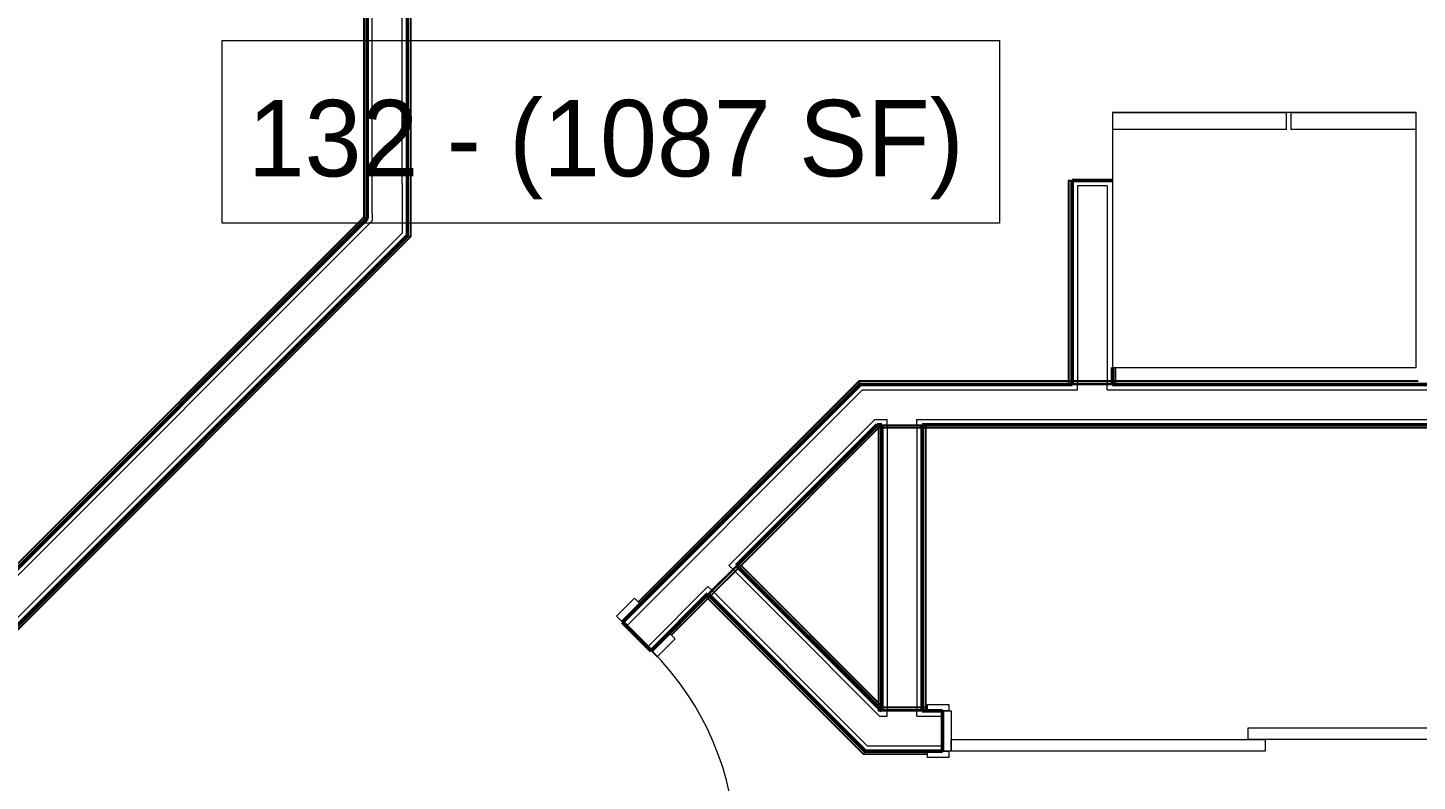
# Model space of a CAD drawing. Header units: inches. Extents: x -4235 to -464, y 9706 to 12425.
# Drawn here: x -2404.2 to -2240.6, y 10531.1 to 10619.8 of the extents above; entities that cross this region are included whole.
import ezdxf

# ---------------------------------------------------------------- set-up
doc = ezdxf.new("R2010")
doc.units = ezdxf.units.IN
doc.header["$MEASUREMENT"] = 0
for name, color, linetype, lineweight in [('0-1', 7, 'Continuous', 5), ('0-2', 10, 'Continuous', 9), ('A-AREA-IDEN', 2, 'Continuous', 9), ('A-DOOR-1', 7, 'Continuous', 9), ('A-DOOR-2', 90, 'Continuous', 20), ('A-DOOR-FRAM-1', 90, 'Continuous', 20), ('A-WALL-1', 250, 'Continuous', 50), ('A-WALL-2', 50, 'Continuous', 13), ('A-WALL-3', 10, 'Continuous', 9), ('A-WALL-4', 254, 'Continuous', 9), ('A-WALL-5', 7, 'Continuous', 9), ('Q-SPCQ-1', 7, 'Continuous', 9)]:
    doc.layers.add(name, color=color, linetype=linetype, lineweight=lineweight)
doc.styles.add('Century Gothic', font='ufonts.com_century-gothic.ttf', dxfattribs={"height": 9})

# ---------------------------------------------------------------- blocks, each defined once
blk = doc.blocks.new('Basic Wall _ INT - W4BØF - _5_8 GYP - 2X4 WOOD_BATT_ - 5_8 GYP_ - ___-2683363-BACKGROUND - 1ST FLOOR')
at = {"layer": 'A-WALL-3'}
for p, q in [((-2364.62, 10597.5), (-2364.69, 10597.52)), ((-2364.48, 10597.44), (-2364.62, 10597.5)), ((-2364.41, 10597.41), (-2364.48, 10597.43)), ((-2364.27, 10597.35), (-2364.3, 10597.36)), ((-2413.71, 10548.41), (-2413.64, 10548.48)), ((-2413.64, 10548.48), (-2413.56, 10548.56)), ((-2416.24, 10545.88), (-2414.29, 10547.83)), ((-2413.6, 10548.02), (-2415.99, 10545.63)), ((-2414.29, 10547.83), (-2413.85, 10548.27)), ((-2442.15, 10519.47), (-2444.28, 10517.35)), ((-2480.26, 10481.86), (-2476.9, 10485.22)), ((-2476.66, 10484.97), (-2480.01, 10481.61)), ((-2490.7, 10471.42), (-2489.55, 10472.57)), ((-2489.3, 10472.32), (-2490.45, 10471.18)), ((-2490.54, 10471.26), (-2490.74, 10471.47)), ((-2490.74, 10471.47), (-2490.7, 10471.42)), ((-2490.65, 10471.38), (-2490.59, 10471.32)), ((-2490.48, 10471.21), (-2490.54, 10471.26)), ((-2490.45, 10471.18), (-2490.48, 10471.21)), ((-2490.47, 10471.19), (-2490.45, 10471.18))]:
    blk.add_line(p, q, dxfattribs=at)
at = {"layer": 'A-WALL-4'}
for p, q in [((-2364.27, 10597.35), (-2413.6, 10548.02)), ((-2413.56, 10548.56), (-2364.62, 10597.5)), ((-2413.75, 10548.46), (-2413.69, 10548.52)), ((-2413.69, 10548.52), (-2413.6, 10548.61)), ((-2416.28, 10545.93), (-2414.34, 10547.87)), ((-2414.13, 10547.67), (-2416.08, 10545.72)), ((-2414.33, 10547.88), (-2413.9, 10548.31)), ((-2413.69, 10548.11), (-2414.13, 10547.67)), ((-2476.2, 10485.92), (-2444.52, 10517.6)), ((-2444.28, 10517.35), (-2475.95, 10485.68)), ((-2480.31, 10481.9), (-2476.95, 10485.26)), ((-2476.74, 10485.06), (-2477.16, 10484.64)), ((-2477.19, 10484.61), (-2479.66, 10482.14)), ((-2479.68, 10482.12), (-2480.1, 10481.7)), ((-2489.55, 10472.57), (-2480.97, 10481.15)), ((-2480.72, 10480.9), (-2489.3, 10472.32)), ((-2490.74, 10471.47), (-2489.59, 10472.62)), ((-2489.39, 10472.41), (-2490.54, 10471.26))]:
    blk.add_line(p, q, dxfattribs=at)
at = {"layer": 'A-WALL-5'}
for p, q in [((-2364.4, 10597.4), (-2413.69, 10548.11)), ((-2413.6, 10548.61), (-2364.69, 10597.52)), ((-2476.24, 10485.97), (-2444.57, 10517.64)), ((-2444.36, 10517.44), (-2476.04, 10485.76)), ((-2489.59, 10472.62), (-2481.01, 10481.2)), ((-2480.81, 10480.99), (-2489.39, 10472.41))]:
    blk.add_line(p, q, dxfattribs=at)
at = {"layer": 'A-WALL-5', "flags": 128}
for points in [[(-2364.69, 10597.52), (-2364.57, 10597.47), (-2364.48, 10597.43), (-2364.42, 10597.41), (-2364.4, 10597.4)], [(-2364.4, 10597.4), (-2364.4, 10597.4), (-2364.39, 10597.4), (-2364.37, 10597.39), (-2364.36, 10597.39), (-2364.34, 10597.38), (-2364.32, 10597.37)]]:
    blk.add_lwpolyline(points, dxfattribs=at)
blk = doc.blocks.new('Basic Wall _ INT - W4BØF - _5_8 GYP - 2X4 WOOD_BATT_ - 5_8 GYP_ - ___-2683364-BACKGROUND - 1ST FLOOR')
at = {"layer": 'A-WALL-3'}
for p, q in [((-2359.5, 10595.37), (-2359.52, 10595.38)), ((-2359.32, 10595.3), (-2359.38, 10595.33)), ((-2359.17, 10595.24), (-2359.32, 10595.3)), ((-2359.11, 10595.21), (-2359.17, 10595.24)), ((-2412.63, 10542.27), (-2414.75, 10540.15)), ((-2438.8, 10516.11), (-2440.92, 10513.99)), ((-2485.97, 10468.93), (-2486.69, 10468.21)), ((-2486.46, 10467.95), (-2485.71, 10468.7)), ((-2486.77, 10468.14), (-2487.09, 10467.82)), ((-2487.09, 10467.82), (-2487.07, 10467.8)), ((-2487.06, 10467.79), (-2487.09, 10467.82)), ((-2487, 10467.73), (-2487.06, 10467.79)), ((-2486.8, 10467.52), (-2487, 10467.73)), ((-2486.94, 10467.67), (-2486.88, 10467.61)), ((-2486.84, 10467.57), (-2486.51, 10467.9)), ((-2486.84, 10467.57), (-2486.8, 10467.52))]:
    blk.add_line(p, q, dxfattribs=at)
at = {"layer": 'A-WALL-4'}
for p, q in [((-2359.52, 10595.38), (-2412.63, 10542.27)), ((-2412.38, 10542.03), (-2359.17, 10595.24)), ((-2440.92, 10513.99), (-2485.94, 10468.97)), ((-2485.69, 10468.72), (-2440.67, 10513.74)), ((-2486.61, 10468.12), (-2485.88, 10468.85)), ((-2486.42, 10467.9), (-2485.67, 10468.66)), ((-2487, 10467.73), (-2486.68, 10468.05)), ((-2486.8, 10467.52), (-2486.46, 10467.86))]:
    blk.add_line(p, q, dxfattribs=at)
at = {"layer": 'A-WALL-5'}
for p, q in [((-2412.54, 10542.19), (-2359.4, 10595.33)), ((-2412.34, 10541.98), (-2359.11, 10595.21)), ((-2485.85, 10468.88), (-2440.83, 10513.9)), ((-2485.65, 10468.67), (-2440.62, 10513.7))]:
    blk.add_line(p, q, dxfattribs=at)
at = {"layer": 'A-WALL-5', "flags": 128}
for points in [[(-2359.48, 10595.37), (-2359.46, 10595.36), (-2359.44, 10595.35), (-2359.42, 10595.34), (-2359.41, 10595.34), (-2359.4, 10595.33), (-2359.4, 10595.33)], [(-2359.4, 10595.33), (-2359.38, 10595.32), (-2359.32, 10595.3), (-2359.23, 10595.26), (-2359.11, 10595.21)]]:
    blk.add_lwpolyline(points, dxfattribs=at)
blk = doc.blocks.new('Basic Wall _ INT - W4BØF - _5_8 GYP - 2X4 WOOD_BATT_ - 5_8 GYP_ - ___-2683366-BACKGROUND - 1ST FLOOR')
at = {"layer": 'A-WALL-3'}
for p, q in [((-2359.5, 10666.76), (-2359.52, 10666.76)), ((-2359.32, 10666.76), (-2359.38, 10666.76)), ((-2359.17, 10666.76), (-2359.32, 10666.76)), ((-2359.11, 10666.76), (-2359.17, 10666.76)), ((-2359.52, 10595.38), (-2359.5, 10595.37)), ((-2359.38, 10595.33), (-2359.32, 10595.3)), ((-2359.32, 10595.3), (-2359.17, 10595.24)), ((-2359.17, 10595.24), (-2359.11, 10595.21))]:
    blk.add_line(p, q, dxfattribs=at)
at = {"layer": 'A-WALL-4'}
for p, q in [((-2359.52, 10595.38), (-2359.52, 10666.76)), ((-2359.17, 10666.76), (-2359.17, 10595.24))]:
    blk.add_line(p, q, dxfattribs=at)
at = {"layer": 'A-WALL-5'}
for p, q in [((-2359.52, 10666.76), (-2359.48, 10666.76)), ((-2359.48, 10666.76), (-2359.4, 10666.76)), ((-2359.4, 10595.33), (-2359.4, 10666.76)), ((-2359.4, 10666.76), (-2359.11, 10666.76)), ((-2359.11, 10666.76), (-2359.11, 10595.21))]:
    blk.add_line(p, q, dxfattribs=at)
at = {"layer": 'A-WALL-5', "flags": 128}
for points in [[(-2359.4, 10595.33), (-2359.4, 10595.33), (-2359.41, 10595.34), (-2359.42, 10595.34), (-2359.44, 10595.35), (-2359.46, 10595.36), (-2359.48, 10595.37)], [(-2359.11, 10595.21), (-2359.23, 10595.26), (-2359.32, 10595.3), (-2359.38, 10595.32), (-2359.4, 10595.33)]]:
    blk.add_lwpolyline(points, dxfattribs=at)
blk = doc.blocks.new('Basic Wall _ INT - W4BØF - _5_8 GYP - 2X4 WOOD_BATT_ - 5_8 GYP_ - ___-2683365-BACKGROUND - 1ST FLOOR')
at = {"layer": 'A-WALL-3'}
for p, q in [((-2364.62, 10662.16), (-2364.69, 10662.09)), ((-2364.48, 10662.3), (-2364.62, 10662.16)), ((-2364.41, 10662.37), (-2364.48, 10662.31)), ((-2364.27, 10662.51), (-2364.3, 10662.48)), ((-2364.69, 10597.52), (-2364.62, 10597.5)), ((-2364.62, 10597.5), (-2364.48, 10597.44)), ((-2364.48, 10597.43), (-2364.41, 10597.41)), ((-2364.3, 10597.36), (-2364.27, 10597.35))]:
    blk.add_line(p, q, dxfattribs=at)
at = {"layer": 'A-WALL-4'}
for p, q in [((-2364.62, 10662.16), (-2364.62, 10597.5)), ((-2364.27, 10597.35), (-2364.27, 10662.51))]:
    blk.add_line(p, q, dxfattribs=at)
at = {"layer": 'A-WALL-5'}
for p, q in [((-2364.69, 10662.09), (-2364.69, 10597.52)), ((-2364.4, 10662.38), (-2364.4, 10597.4)), ((-2364.32, 10662.46), (-2364.27, 10662.51))]:
    blk.add_line(p, q, dxfattribs=at)
at = {"layer": 'A-WALL-5', "flags": 128}
for points in [[(-2364.69, 10662.09), (-2364.57, 10662.21), (-2364.48, 10662.3), (-2364.42, 10662.36), (-2364.4, 10662.38)], [(-2364.4, 10662.38), (-2364.4, 10662.38), (-2364.39, 10662.39), (-2364.37, 10662.41), (-2364.36, 10662.42), (-2364.34, 10662.44), (-2364.32, 10662.46)], [(-2364.4, 10597.4), (-2364.42, 10597.41), (-2364.48, 10597.43), (-2364.57, 10597.47), (-2364.69, 10597.52)], [(-2364.32, 10597.37), (-2364.34, 10597.38), (-2364.36, 10597.39), (-2364.37, 10597.39), (-2364.39, 10597.4), (-2364.4, 10597.4), (-2364.4, 10597.4)]]:
    blk.add_lwpolyline(points, dxfattribs=at)
blk = doc.blocks.new('Basic Wall _ INT - W4BØF - _5_8 GYP - 2X4 WOOD_BATT_ - 5_8 GYP_ - ___-2695112-BACKGROUND - 1ST FLOOR')
at = {"layer": 'A-WALL-3'}
for p, q in [((-2304.23, 10573.08), (-2304.22, 10573.06)), ((-2303.67, 10573.08), (-2298.92, 10573.08)), ((-2304.18, 10572.94), (-2304.15, 10572.88)), ((-2304.15, 10572.87), (-2304.09, 10572.73)), ((-2303.96, 10572.73), (-2304.08, 10572.73)), ((-2304.08, 10572.71), (-2304.06, 10572.67)), ((-2303.87, 10572.73), (-2303.96, 10572.73)), ((-2303.81, 10572.73), (-2303.87, 10572.73)), ((-2303.04, 10572.73), (-2303.67, 10572.73)), ((-2298.92, 10572.73), (-2303.01, 10572.73)), ((-2298.71, 10572.73), (-2298.77, 10572.73)), ((-2298.62, 10572.73), (-2298.71, 10572.73)), ((-2298.5, 10572.73), (-2298.62, 10572.73))]:
    blk.add_line(p, q, dxfattribs=at)
at = {"layer": 'A-WALL-4'}
for p, q in [((-2304.23, 10573.08), (-2303.67, 10573.08)), ((-2298.92, 10573.08), (-2138.37, 10573.08)), ((-2303.96, 10572.67), (-2304.06, 10572.67)), ((-2303.87, 10572.67), (-2303.96, 10572.67)), ((-2303.81, 10572.67), (-2303.87, 10572.67)), ((-2303.67, 10572.95), (-2303.04, 10572.95)), ((-2303.04, 10572.67), (-2303.67, 10572.67)), ((-2303.03, 10572.95), (-2298.92, 10572.95)), ((-2298.92, 10572.67), (-2303, 10572.67)), ((-2298.71, 10572.67), (-2298.77, 10572.67)), ((-2298.62, 10572.67), (-2298.71, 10572.67)), ((-2298.5, 10572.67), (-2298.62, 10572.67)), ((-2138.79, 10572.73), (-2298.5, 10572.73))]:
    blk.add_line(p, q, dxfattribs=at)
at = {"layer": 'A-WALL-5'}
for p, q in [((-2304.18, 10572.95), (-2303.67, 10572.95)), ((-2298.92, 10572.95), (-2138.37, 10572.95)), ((-2138.79, 10572.67), (-2298.5, 10572.67))]:
    blk.add_line(p, q, dxfattribs=at)
at = {"layer": 'A-WALL-5', "flags": 128}
for points in [[(-2304.18, 10572.95), (-2304.18, 10572.96), (-2304.19, 10572.97), (-2304.19, 10572.98), (-2304.2, 10573), (-2304.21, 10573.02), (-2304.22, 10573.04)], [(-2304.06, 10572.67), (-2304.11, 10572.79), (-2304.15, 10572.88), (-2304.17, 10572.93), (-2304.18, 10572.95)]]:
    blk.add_lwpolyline(points, dxfattribs=at)
blk = doc.blocks.new('Basic Wall _ INT - W4BØF - _5_8 GYP - 2X4 WOOD_BATT_ - 5_8 GYP_ - ___-2695113-BACKGROUND - 1ST FLOOR')
at = {"layer": 'A-WALL-3'}
for p, q in [((-2306.37, 10578.24), (-2306.35, 10578.18)), ((-2306.35, 10578.18), (-2306.29, 10578.04)), ((-2306.28, 10578.03), (-2306.26, 10577.97)), ((-2281.56, 10578.18), (-2281.68, 10578.18)), ((-2281.47, 10578.18), (-2281.56, 10578.18)), ((-2281.41, 10578.18), (-2281.46, 10578.18)), ((-2276.52, 10578.18), (-2281.25, 10578.18)), ((-2276.31, 10578.18), (-2276.37, 10578.18)), ((-2276.22, 10578.18), (-2276.31, 10578.18)), ((-2276.1, 10578.18), (-2276.22, 10578.18)), ((-2306.21, 10577.85), (-2306.2, 10577.83)), ((-2281.26, 10577.83), (-2276.51, 10577.83))]:
    blk.add_line(p, q, dxfattribs=at)
at = {"layer": 'A-WALL-4'}
for p, q in [((-2281.68, 10578.18), (-2306.35, 10578.18)), ((-2281.56, 10578.24), (-2281.67, 10578.24)), ((-2281.47, 10578.24), (-2281.56, 10578.24)), ((-2281.41, 10578.24), (-2281.46, 10578.24)), ((-2280.64, 10577.95), (-2281.26, 10577.95)), ((-2276.52, 10578.24), (-2281.25, 10578.24)), ((-2276.52, 10577.95), (-2280.62, 10577.95)), ((-2276.31, 10578.24), (-2276.37, 10578.24)), ((-2276.22, 10578.24), (-2276.31, 10578.24)), ((-2276.1, 10578.24), (-2276.22, 10578.24)), ((-2240.51, 10578.18), (-2276.1, 10578.18)), ((-2306.2, 10577.83), (-2281.26, 10577.83)), ((-2276.51, 10577.83), (-2240.51, 10577.83))]:
    blk.add_line(p, q, dxfattribs=at)
at = {"layer": 'A-WALL-5'}
for p, q in [((-2281.68, 10578.24), (-2306.37, 10578.24)), ((-2281.26, 10577.95), (-2306.25, 10577.95)), ((-2240.51, 10577.95), (-2276.52, 10577.95)), ((-2240.51, 10578.24), (-2276.1, 10578.24))]:
    blk.add_line(p, q, dxfattribs=at)
at = {"layer": 'A-WALL-5', "flags": 128}
for points in [[(-2306.25, 10577.95), (-2306.26, 10577.97), (-2306.28, 10578.03), (-2306.32, 10578.12), (-2306.37, 10578.24)], [(-2306.22, 10577.87), (-2306.23, 10577.89), (-2306.24, 10577.91), (-2306.24, 10577.93), (-2306.25, 10577.94), (-2306.25, 10577.95), (-2306.25, 10577.95)]]:
    blk.add_lwpolyline(points, dxfattribs=at)
blk = doc.blocks.new('Basic Wall _ INT - W4BØF - _5_8 GYP - 2X4 WOOD_BATT_ - 5_8 GYP_ - ___-2695118-BACKGROUND - 1ST FLOOR')
at = {"layer": 'A-WALL-3'}
for p, q in [((-2305.78, 10534.33), (-2305.81, 10534.27)), ((-2305.72, 10534.47), (-2305.78, 10534.33)), ((-2305.69, 10534.54), (-2305.72, 10534.48)), ((-2305.63, 10534.68), (-2305.64, 10534.66))]:
    blk.add_line(p, q, dxfattribs=at)
at = {"layer": 'A-WALL-4'}
for p, q in [((-2298.27, 10534.33), (-2305.78, 10534.33)), ((-2305.63, 10534.68), (-2298.27, 10534.68))]:
    blk.add_line(p, q, dxfattribs=at)
at = {"layer": 'A-WALL-5'}
for p, q in [((-2298.27, 10534.27), (-2305.81, 10534.27)), ((-2305.69, 10534.55), (-2298.27, 10534.55))]:
    blk.add_line(p, q, dxfattribs=at)
at = {"layer": 'A-WALL-5', "flags": 128}
for points in [[(-2305.81, 10534.27), (-2305.76, 10534.39), (-2305.72, 10534.48), (-2305.69, 10534.53), (-2305.69, 10534.55)], [(-2305.69, 10534.55), (-2305.68, 10534.56), (-2305.68, 10534.57), (-2305.68, 10534.58), (-2305.67, 10534.6), (-2305.66, 10534.62), (-2305.65, 10534.64)]]:
    blk.add_lwpolyline(points, dxfattribs=at)
blk = doc.blocks.new('Basic Wall _ INT - W4BØF - _5_8 GYP - 2X4 WOOD_BATT_ - 5_8 GYP_ - ___-2695119-BACKGROUND - 1ST FLOOR')
at = {"layer": 'A-WALL-3'}
for p, q in [((-2303.66, 10539.45), (-2303.67, 10539.43)), ((-2303.67, 10539.43), (-2298.92, 10539.43)), ((-2303.58, 10539.63), (-2303.61, 10539.57)), ((-2303.52, 10539.78), (-2303.58, 10539.64)), ((-2303.5, 10539.84), (-2303.52, 10539.78)), ((-2299.58, 10539.78), (-2303.52, 10539.78)), ((-2298.92, 10539.78), (-2299.54, 10539.78)), ((-2298.71, 10539.78), (-2298.77, 10539.78)), ((-2298.62, 10539.78), (-2298.71, 10539.78)), ((-2298.5, 10539.78), (-2298.62, 10539.78))]:
    blk.add_line(p, q, dxfattribs=at)
at = {"layer": 'A-WALL-4'}
for p, q in [((-2299.55, 10539.55), (-2303.61, 10539.55)), ((-2299.58, 10539.84), (-2303.5, 10539.84)), ((-2298.92, 10539.84), (-2299.54, 10539.84)), ((-2298.92, 10539.55), (-2299.54, 10539.55)), ((-2298.92, 10539.43), (-2298.27, 10539.43)), ((-2298.71, 10539.84), (-2298.77, 10539.84)), ((-2298.62, 10539.84), (-2298.71, 10539.84)), ((-2298.5, 10539.84), (-2298.62, 10539.84)), ((-2298.27, 10539.78), (-2298.5, 10539.78))]:
    blk.add_line(p, q, dxfattribs=at)
at = {"layer": 'A-WALL-4', "flags": 128}
for points in [[(-2303.65, 10539.47), (-2303.64, 10539.49), (-2303.63, 10539.51)], [(-2303.63, 10539.51), (-2303.62, 10539.53), (-2303.62, 10539.54), (-2303.62, 10539.55), (-2303.61, 10539.55)], [(-2303.61, 10539.55), (-2303.61, 10539.57), (-2303.58, 10539.63), (-2303.54, 10539.72), (-2303.5, 10539.84)]]:
    blk.add_lwpolyline(points, dxfattribs=at)
at = {"layer": 'A-WALL-5'}
for p, q in [((-2298.27, 10539.55), (-2298.92, 10539.55)), ((-2298.27, 10539.84), (-2298.5, 10539.84))]:
    blk.add_line(p, q, dxfattribs=at)
blk = doc.blocks.new('Basic Wall _ INT - W4BØF - _5_8 GYP - 2X4 WOOD_BATT_ - 5_8 GYP_ - ___-2695124-BACKGROUND - 1ST FLOOR')
at = {"layer": 'A-WALL-3'}
for p, q in [((-2324.43, 10552.89), (-2324.22, 10553.09)), ((-2324.38, 10552.93), (-2324.43, 10552.89)), ((-2324.28, 10553.03), (-2324.34, 10552.97)), ((-2324.22, 10553.09), (-2324.18, 10553.13)), ((-2324.17, 10552.72), (-2324.22, 10552.77)), ((-2324.13, 10553.18), (-2324.15, 10553.16)), ((-2324.09, 10552.64), (-2324.15, 10552.7)), ((-2305.81, 10534.27), (-2305.78, 10534.33)), ((-2305.78, 10534.33), (-2305.72, 10534.47)), ((-2305.72, 10534.48), (-2305.69, 10534.54)), ((-2305.64, 10534.66), (-2305.63, 10534.68))]:
    blk.add_line(p, q, dxfattribs=at)
at = {"layer": 'A-WALL-4'}
for p, q in [((-2324.22, 10552.68), (-2324.27, 10552.73)), ((-2324.13, 10552.59), (-2324.2, 10552.66)), ((-2324.18, 10553.13), (-2324.16, 10553.15)), ((-2324.16, 10553.15), (-2324.13, 10553.18)), ((-2324.13, 10553.18), (-2305.63, 10534.68)), ((-2305.78, 10534.33), (-2324.09, 10552.64))]:
    blk.add_line(p, q, dxfattribs=at)
at = {"layer": 'A-WALL-5'}
for p, q in [((-2324.22, 10553.09), (-2305.69, 10534.55)), ((-2305.81, 10534.27), (-2324.13, 10552.59))]:
    blk.add_line(p, q, dxfattribs=at)
at = {"layer": 'A-WALL-5', "flags": 128}
for points in [[(-2305.69, 10534.55), (-2305.69, 10534.53), (-2305.72, 10534.48), (-2305.76, 10534.39), (-2305.81, 10534.27)], [(-2305.65, 10534.64), (-2305.66, 10534.62), (-2305.67, 10534.6), (-2305.68, 10534.58), (-2305.68, 10534.57), (-2305.68, 10534.56), (-2305.69, 10534.55)]]:
    blk.add_lwpolyline(points, dxfattribs=at)
blk = doc.blocks.new('Basic Wall _ INT - W4BØF - _5_8 GYP - 2X4 WOOD_BATT_ - 5_8 GYP_ - ___-2695125-BACKGROUND - 1ST FLOOR')
at = {"layer": 'A-WALL-3'}
for p, q in [((-2320.69, 10556.63), (-2320.48, 10556.83)), ((-2320.57, 10556.74), (-2320.63, 10556.68)), ((-2320.48, 10556.83), (-2320.53, 10556.79)), ((-2320.76, 10556.55), (-2320.77, 10556.54)), ((-2320.73, 10556.58), (-2320.69, 10556.63)), ((-2320.23, 10556.49), (-2320.29, 10556.55)), ((-2303.96, 10540.22), (-2304.08, 10540.34)), ((-2303.87, 10540.13), (-2303.96, 10540.22)), ((-2303.81, 10540.07), (-2303.87, 10540.13)), ((-2303.52, 10539.78), (-2303.67, 10539.93)), ((-2303.67, 10539.43), (-2303.66, 10539.45)), ((-2303.61, 10539.57), (-2303.58, 10539.63)), ((-2303.58, 10539.64), (-2303.52, 10539.78)), ((-2303.52, 10539.78), (-2303.5, 10539.84))]:
    blk.add_line(p, q, dxfattribs=at)
at = {"layer": 'A-WALL-4'}
for p, q in [((-2320.42, 10556.68), (-2320.48, 10556.74)), ((-2320.77, 10556.54), (-2320.74, 10556.57)), ((-2320.77, 10556.54), (-2303.67, 10539.43)), ((-2320.74, 10556.57), (-2320.73, 10556.58)), ((-2320.19, 10556.54), (-2320.24, 10556.59)), ((-2304.08, 10540.34), (-2320.23, 10556.49)), ((-2303.96, 10540.31), (-2304.08, 10540.42)), ((-2303.87, 10540.22), (-2303.96, 10540.31)), ((-2303.81, 10540.16), (-2303.87, 10540.22)), ((-2303.5, 10539.84), (-2303.67, 10540.01)), ((-2303.61, 10539.55), (-2303.67, 10539.61))]:
    blk.add_line(p, q, dxfattribs=at)
at = {"layer": 'A-WALL-4', "flags": 128}
for points in [[(-2303.61, 10539.55), (-2303.62, 10539.55), (-2303.62, 10539.54), (-2303.62, 10539.53), (-2303.63, 10539.51), (-2303.64, 10539.49), (-2303.65, 10539.47)], [(-2303.58, 10539.63), (-2303.61, 10539.57), (-2303.61, 10539.55)], [(-2303.5, 10539.84), (-2303.54, 10539.72), (-2303.58, 10539.63)]]:
    blk.add_lwpolyline(points, dxfattribs=at)
at = {"layer": 'A-WALL-5'}
for p, q in [((-2320.38, 10556.73), (-2320.44, 10556.78)), ((-2303.67, 10539.61), (-2320.69, 10556.63)), ((-2304.08, 10540.43), (-2320.19, 10556.54))]:
    blk.add_line(p, q, dxfattribs=at)
blk = doc.blocks.new('SWING - SINGLE - FLUSH - 2-10 x 6-8 - PRIVACY-3199407-BACKGROUND - 1ST FLOOR')
at = {"layer": 'A-DOOR-1'}
blk.add_arc((17, 2.37), 34.07, 93.3657, 180, dxfattribs=at)
at = {"layer": 'A-DOOR-2'}
for p, q in [((15, 2.37), (15, 36.38)), ((17, 36.38), (15, 36.38)), ((17, 2.37), (17, 36.38)), ((17, 2.37), (15, 2.37))]:
    blk.add_line(p, q, dxfattribs=at)
at = {"layer": 'A-DOOR-FRAM-1'}
for p, q in [((-17, 3.37), (-20, 3.37)), ((-20, 3.37), (-20, 2.37)), ((-17, 2.37), (-17, 3.37)), ((20, 3.37), (17, 3.37)), ((17, 3.37), (17, 2.37)), ((20, 2.37), (20, 3.37)), ((-20, 2.37), (-17, 2.37)), ((17, 2.37), (20, 2.37)), ((-17, -2.38), (-20, -2.38)), ((-20, -2.38), (-20, -3.38)), ((-17, -3.38), (-17, -2.38)), ((20, -2.38), (17, -2.38)), ((17, -2.38), (17, -3.38)), ((20, -3.38), (20, -2.38)), ((-20, -3.38), (-17, -3.38)), ((17, -3.38), (20, -3.38))]:
    blk.add_line(p, q, dxfattribs=at)
blk = doc.blocks.new('SLIDING - FLUSH - 6-0 x 6-8-3203588-BACKGROUND - 1ST FLOOR')
at = {"layer": 'A-DOOR-1'}
for p, q in [((-38.75, 3.25), (-36.25, 3.25)), ((-38.75, 2.5), (-38.75, 3.25)), ((-36.25, 2.5), (-38.75, 2.5)), ((-36.25, 3.25), (-36.25, 2.5)), ((36.25, 3.25), (38.75, 3.25)), ((36.25, 2.5), (36.25, 3.25)), ((38.75, 2.5), (36.25, 2.5)), ((38.75, 3.25), (38.75, 2.5)), ((-38.75, -2.25), (-36.25, -2.25)), ((-38.75, -3), (-38.75, -2.25)), ((-36.25, -3), (-38.75, -3)), ((-36.25, -2.25), (-36.25, -3)), ((36.25, -2.25), (38.75, -2.25)), ((36.25, -3), (36.25, -2.25)), ((38.75, -3), (36.25, -3)), ((38.75, -2.25), (38.75, -3))]:
    blk.add_line(p, q, dxfattribs=at)
at = {"layer": 'A-DOOR-2'}
for p, q in [((-1, -0.875), (-1, 0.5)), ((-1, 0.5), (36, 0.5)), ((36, 0.5), (36, -0.875)), ((-36, -2.25), (-36, -0.875)), ((-36, -0.875), (1, -0.875)), ((36, -0.875), (-1, -0.875)), ((1, -0.875), (1, -2.25)), ((1, -2.25), (-36, -2.25))]:
    blk.add_line(p, q, dxfattribs=at)
at = {"layer": 'A-DOOR-FRAM-1'}
for p, q in [((-37, -2.25), (-37, 2.5)), ((-37, 2.5), (-36, 2.5)), ((-36, 2.5), (-36, -2.25)), ((36, 2.5), (37, 2.5)), ((36, -2.25), (36, 2.5)), ((37, 2.5), (37, -2.25)), ((-36, -2.25), (-37, -2.25)), ((37, -2.25), (36, -2.25))]:
    blk.add_line(p, q, dxfattribs=at)
blk = doc.blocks.new('Basic Wall _ INT - W4BØF - _5_8 GYP - 2X4 WOOD_BATT_ - 5_8 GYP_ - ___-2695127-BACKGROUND - 1ST FLOOR')
at = {"layer": 'A-WALL-3'}
for p, q in [((-2304.22, 10573.06), (-2304.23, 10573.08)), ((-2304.15, 10572.88), (-2304.18, 10572.94)), ((-2304.09, 10572.73), (-2304.15, 10572.87)), ((-2304.06, 10572.67), (-2304.08, 10572.71)), ((-2320.77, 10556.54), (-2324.13, 10553.18)), ((-2323.44, 10553.37), (-2320.54, 10556.27)), ((-2320.38, 10556.43), (-2320.32, 10556.5)), ((-2320.32, 10556.5), (-2320.23, 10556.58)), ((-2324.18, 10552.64), (-2324.09, 10552.72)), ((-2324.09, 10552.72), (-2324.03, 10552.79)), ((-2323.89, 10552.93), (-2323.48, 10553.34)), ((-2328.7, 10548.61), (-2330.83, 10546.49)), ((-2354.87, 10522.44), (-2356.99, 10520.32)), ((-2357.29, 10520.03), (-2363.3, 10514.02)), ((-2363.04, 10513.77), (-2357.48, 10519.34)), ((-2357.48, 10519.34), (-2357.04, 10519.78)), ((-2356.89, 10519.92), (-2356.83, 10519.99)), ((-2356.83, 10519.99), (-2356.74, 10520.07)), ((-2363.34, 10513.48), (-2363.26, 10513.56)), ((-2363.25, 10513.56), (-2363.19, 10513.63)), ((-2390.17, 10487.15), (-2390.13, 10487.15)), ((-2389.97, 10487.15), (-2389.88, 10487.15)), ((-2389.87, 10487.15), (-2389.67, 10487.15)), ((-2389.67, 10487.15), (-2389.58, 10487.15))]:
    blk.add_line(p, q, dxfattribs=at)
at = {"layer": 'A-WALL-4'}
for p, q in [((-2304.23, 10573.08), (-2320.77, 10556.54)), ((-2320.23, 10556.58), (-2304.09, 10572.73)), ((-2323.6, 10553.53), (-2320.69, 10556.44)), ((-2323.4, 10553.33), (-2320.5, 10556.22)), ((-2320.34, 10556.39), (-2320.27, 10556.45)), ((-2320.27, 10556.45), (-2320.19, 10556.54)), ((-2324.05, 10553.09), (-2323.62, 10553.52)), ((-2324.16, 10553.15), (-2328.7, 10548.61)), ((-2328.46, 10548.36), (-2324.18, 10552.64)), ((-2324.13, 10552.6), (-2324.05, 10552.68)), ((-2324.05, 10552.68), (-2323.98, 10552.74)), ((-2323.84, 10552.89), (-2323.44, 10553.29)), ((-2363.21, 10513.93), (-2357.65, 10519.48)), ((-2363, 10513.73), (-2357.43, 10519.29)), ((-2357.64, 10519.5), (-2357.2, 10519.94)), ((-2357.43, 10519.3), (-2356.99, 10519.73)), ((-2356.99, 10520.32), (-2357.29, 10520.03)), ((-2356.85, 10519.88), (-2356.78, 10519.94)), ((-2356.78, 10519.94), (-2356.7, 10520.03)), ((-2363.3, 10514.02), (-2390.17, 10487.15)), ((-2389.67, 10487.15), (-2363.34, 10513.48)), ((-2363.29, 10513.43), (-2363.21, 10513.52)), ((-2363.21, 10513.52), (-2363.15, 10513.58))]:
    blk.add_line(p, q, dxfattribs=at)
at = {"layer": 'A-WALL-5'}
for p, q in [((-2320.69, 10556.44), (-2304.18, 10572.95)), ((-2320.19, 10556.54), (-2304.06, 10572.67)), ((-2328.62, 10548.52), (-2324.05, 10553.09)), ((-2328.41, 10548.32), (-2324.13, 10552.59)), ((-2357.2, 10519.94), (-2356.9, 10520.24)), ((-2389.99, 10487.15), (-2363.21, 10513.93)), ((-2389.58, 10487.15), (-2363.3, 10513.43))]:
    blk.add_line(p, q, dxfattribs=at)
at = {"layer": 'A-WALL-5', "flags": 128}
for points in [[(-2304.22, 10573.04), (-2304.21, 10573.02), (-2304.2, 10573), (-2304.19, 10572.98), (-2304.19, 10572.97), (-2304.18, 10572.96), (-2304.18, 10572.95)], [(-2304.18, 10572.95), (-2304.17, 10572.93), (-2304.15, 10572.88), (-2304.11, 10572.79), (-2304.06, 10572.67)], [(-2389.99, 10487.15), (-2389.99, 10487.15), (-2390, 10487.15), (-2390.02, 10487.15), (-2390.05, 10487.15), (-2390.08, 10487.15), (-2390.11, 10487.15)], [(-2389.58, 10487.15), (-2389.75, 10487.15), (-2389.88, 10487.15), (-2389.96, 10487.15), (-2389.99, 10487.15)]]:
    blk.add_lwpolyline(points, dxfattribs=at)
blk = doc.blocks.new('Basic Wall _ INT - W4BØF - _5_8 GYP - 2X4 WOOD_BATT_ - 5_8 GYP_ - ___-2695126-BACKGROUND - 1ST FLOOR')
at = {"layer": 'A-WALL-3'}
for p, q in [((-2306.35, 10578.18), (-2306.37, 10578.24)), ((-2306.29, 10578.04), (-2306.35, 10578.18)), ((-2306.26, 10577.97), (-2306.28, 10578.03)), ((-2306.2, 10577.83), (-2306.21, 10577.85)), ((-2332.06, 10551.97), (-2334.18, 10549.85)), ((-2358.23, 10525.8), (-2360.35, 10523.68)), ((-2397.47, 10487.15), (-2397.38, 10487.15)), ((-2397.38, 10487.15), (-2397.17, 10487.15)), ((-2397.17, 10487.15), (-2397.08, 10487.15)), ((-2396.92, 10487.15), (-2396.88, 10487.15))]:
    blk.add_line(p, q, dxfattribs=at)
at = {"layer": 'A-WALL-4'}
for p, q in [((-2332.31, 10552.21), (-2306.35, 10578.18)), ((-2306.2, 10577.83), (-2332.06, 10551.97)), ((-2397.38, 10487.15), (-2360.6, 10523.93)), ((-2360.35, 10523.68), (-2396.88, 10487.15))]:
    blk.add_line(p, q, dxfattribs=at)
at = {"layer": 'A-WALL-5'}
for p, q in [((-2332.36, 10552.26), (-2306.37, 10578.24)), ((-2306.25, 10577.95), (-2332.15, 10552.05)), ((-2397.47, 10487.15), (-2360.64, 10523.97)), ((-2360.44, 10523.77), (-2397.06, 10487.15))]:
    blk.add_line(p, q, dxfattribs=at)
at = {"layer": 'A-WALL-5', "flags": 128}
for points in [[(-2306.37, 10578.24), (-2306.32, 10578.12), (-2306.28, 10578.03), (-2306.26, 10577.97), (-2306.25, 10577.95)], [(-2306.25, 10577.95), (-2306.25, 10577.95), (-2306.25, 10577.94), (-2306.24, 10577.93), (-2306.24, 10577.91), (-2306.23, 10577.89), (-2306.22, 10577.87)], [(-2397.06, 10487.15), (-2397.09, 10487.15), (-2397.17, 10487.15), (-2397.3, 10487.15), (-2397.47, 10487.15)], [(-2396.94, 10487.15), (-2396.97, 10487.15), (-2397, 10487.15), (-2397.03, 10487.15), (-2397.04, 10487.15), (-2397.06, 10487.15), (-2397.06, 10487.15)]]:
    blk.add_lwpolyline(points, dxfattribs=at)
blk = doc.blocks.new('Basic Wall _ INT - W4BØF - _5_8 GYP - 2X4 WOOD_BATT_ - 5_8 GYP_ - ___-2695129-BACKGROUND - 1ST FLOOR')
at = {"layer": 'A-WALL-3'}
for p, q in [((-2281.61, 10578.14), (-2281.61, 10578.24)), ((-2281.61, 10578.04), (-2281.61, 10578.12)), ((-2281.61, 10577.98), (-2281.61, 10578.03)), ((-2281.39, 10577.83), (-2281.68, 10577.83)), ((-2281.68, 10577.83), (-2281.61, 10577.83)), ((-2281.61, 10577.83), (-2281.47, 10577.83)), ((-2281.46, 10577.83), (-2281.4, 10577.83)), ((-2281.33, 10577.83), (-2281.39, 10577.83)), ((-2281.29, 10577.83), (-2281.26, 10577.83))]:
    blk.add_line(p, q, dxfattribs=at)
at = {"layer": 'A-WALL-4'}
for p, q in [((-2281.61, 10601.83), (-2281.68, 10601.83)), ((-2281.47, 10601.83), (-2281.61, 10601.83)), ((-2281.61, 10578.24), (-2281.61, 10601.83)), ((-2281.4, 10601.83), (-2281.46, 10601.83)), ((-2281.26, 10601.83), (-2281.29, 10601.83)), ((-2281.26, 10601.83), (-2281.26, 10577.83)), ((-2281.68, 10578.14), (-2281.68, 10578.24)), ((-2281.68, 10578.04), (-2281.68, 10578.12)), ((-2281.68, 10577.98), (-2281.68, 10578.03)), ((-2281.31, 10577.83), (-2281.33, 10577.83)), ((-2281.26, 10577.83), (-2281.31, 10577.83))]:
    blk.add_line(p, q, dxfattribs=at)
at = {"layer": 'A-WALL-5'}
for p, q in [((-2281.68, 10601.83), (-2281.39, 10601.83)), ((-2281.68, 10578.24), (-2281.68, 10601.83)), ((-2281.39, 10601.83), (-2281.39, 10577.83)), ((-2281.39, 10601.83), (-2281.31, 10601.83)), ((-2281.31, 10601.83), (-2281.26, 10601.83))]:
    blk.add_line(p, q, dxfattribs=at)
blk = doc.blocks.new('Basic Wall _ INT - W4BØF - _5_8 GYP - 2X4 WOOD_BATT_ - 5_8 GYP_ - ___-2695128-BACKGROUND - 1ST FLOOR')
at = {"layer": 'A-WALL-3'}
for p, q in [((-2276.16, 10578.14), (-2276.16, 10578.24)), ((-2276.16, 10578.05), (-2276.16, 10578.12)), ((-2276.16, 10577.98), (-2276.16, 10578.03)), ((-2276.51, 10577.83), (-2276.49, 10577.83)), ((-2276.39, 10577.83), (-2276.45, 10577.83)), ((-2276.1, 10577.83), (-2276.39, 10577.83)), ((-2276.37, 10577.83), (-2276.31, 10577.83)), ((-2276.31, 10577.83), (-2276.16, 10577.83)), ((-2276.16, 10577.83), (-2276.1, 10577.83))]:
    blk.add_line(p, q, dxfattribs=at)
at = {"layer": 'A-WALL-4'}
for p, q in [((-2276.51, 10579.83), (-2276.51, 10577.83)), ((-2276.16, 10578.24), (-2276.16, 10579.83)), ((-2276.1, 10578.14), (-2276.1, 10578.24)), ((-2276.1, 10578.05), (-2276.1, 10578.12)), ((-2276.1, 10577.98), (-2276.1, 10578.03)), ((-2276.47, 10577.83), (-2276.51, 10577.83)), ((-2276.45, 10577.83), (-2276.47, 10577.83))]:
    blk.add_line(p, q, dxfattribs=at)
at = {"layer": 'A-WALL-5'}
for p, q in [((-2276.39, 10577.83), (-2276.39, 10579.83)), ((-2276.1, 10578.24), (-2276.1, 10579.83))]:
    blk.add_line(p, q, dxfattribs=at)
blk = doc.blocks.new('Refrigerator_-_Side-by-Side_6047 - 36_ X 30_-345559-BACKGROUND - 1ST FLOOR')
at = {"layer": 'Q-SPCQ-1'}
for p, q in [((17.87, 14.42), (-17.88, 14.42)), ((-17.88, 14.42), (-17.88, -15.58)), ((17.87, -15.58), (17.87, 14.42)), ((-17.88, -13.58), (-3.13, -13.58)), ((-17.88, -13.58), (-17.88, -15.58)), ((-3.13, -15.58), (-3.13, -13.58)), ((-2.63, -13.58), (17.87, -13.58)), ((-2.63, -13.58), (-2.63, -15.58)), ((17.87, -15.58), (17.87, -13.58)), ((-17.88, -15.58), (17.87, -15.58)), ((-3.13, -15.58), (-17.88, -15.58)), ((17.87, -15.58), (-2.63, -15.58))]:
    blk.add_line(p, q, dxfattribs=at)
blk = doc.blocks.new('Basic Wall _ INT - W4BØF - _5_8 GYP - 2X4 WOOD_BATT_ - 5_8 GYP_ - ___-3209963-BACKGROUND - 1ST FLOOR')
at = {"layer": 'A-WALL-3'}
for p, q in [((-2304.02, 10573.08), (-2304.08, 10573.08)), ((-2304.08, 10573.08), (-2303.79, 10573.08)), ((-2303.87, 10573.08), (-2304.02, 10573.08)), ((-2303.81, 10573.08), (-2303.87, 10573.08)), ((-2303.79, 10573.08), (-2303.73, 10573.08)), ((-2303.79, 10573.08), (-2303.79, 10573.08)), ((-2303.67, 10573.08), (-2303.69, 10573.08)), ((-2304.02, 10572.93), (-2304.02, 10572.88)), ((-2304.02, 10572.88), (-2304.02, 10572.79)), ((-2304.02, 10572.79), (-2304.02, 10572.67)), ((-2304.02, 10540.36), (-2304.02, 10540.2)), ((-2303.79, 10539.43), (-2304.08, 10539.43)), ((-2304.08, 10539.43), (-2304.02, 10539.43)), ((-2304.02, 10540.19), (-2304.02, 10540.07)), ((-2304.02, 10540.06), (-2304.02, 10539.99)), ((-2304.02, 10539.84), (-2304.02, 10539.43)), ((-2304.02, 10539.43), (-2303.87, 10539.43)), ((-2303.87, 10539.43), (-2303.81, 10539.43)), ((-2303.78, 10539.43), (-2303.79, 10539.43)), ((-2303.75, 10539.43), (-2303.78, 10539.43)), ((-2303.73, 10539.43), (-2303.75, 10539.43)), ((-2303.71, 10539.43), (-2303.73, 10539.43)), ((-2303.67, 10539.43), (-2303.71, 10539.43)), ((-2303.69, 10539.43), (-2303.67, 10539.43))]:
    blk.add_line(p, q, dxfattribs=at)
at = {"layer": 'A-WALL-4'}
for p, q in [((-2303.73, 10573.08), (-2303.71, 10573.08)), ((-2303.71, 10573.08), (-2303.67, 10573.08)), ((-2303.67, 10539.43), (-2303.67, 10573.08)), ((-2304.08, 10572.93), (-2304.08, 10572.88)), ((-2304.08, 10572.88), (-2304.08, 10572.79)), ((-2304.08, 10572.79), (-2304.08, 10572.65)), ((-2304.02, 10572.67), (-2304.02, 10540.36)), ((-2304.08, 10540.42), (-2304.08, 10540.26)), ((-2304.08, 10540.25), (-2304.08, 10540.13)), ((-2304.08, 10540.13), (-2304.08, 10540.05)), ((-2304.08, 10539.9), (-2304.08, 10539.43)), ((-2303.79, 10539.55), (-2303.79, 10539.43))]:
    blk.add_line(p, q, dxfattribs=at)
at = {"layer": 'A-WALL-5'}
for p, q in [((-2303.79, 10573.08), (-2303.79, 10539.55)), ((-2304.08, 10572.65), (-2304.08, 10540.43))]:
    blk.add_line(p, q, dxfattribs=at)
blk = doc.blocks.new('Basic Wall _ INT - W4BØF - _5_8 GYP - 2X4 WOOD_BATT_ - 5_8 GYP_ - ___-3209962-BACKGROUND - 1ST FLOOR')
at = {"layer": 'A-WALL-3'}
for p, q in [((-2298.89, 10573.08), (-2298.92, 10573.08)), ((-2298.85, 10573.08), (-2298.8, 10573.08)), ((-2298.8, 10573.08), (-2298.79, 10573.08)), ((-2298.79, 10573.08), (-2298.5, 10573.08)), ((-2298.71, 10573.08), (-2298.78, 10573.08)), ((-2298.57, 10573.08), (-2298.71, 10573.08)), ((-2298.5, 10573.08), (-2298.57, 10573.08)), ((-2298.57, 10572.93), (-2298.57, 10572.88)), ((-2298.57, 10572.88), (-2298.57, 10572.79)), ((-2298.57, 10572.79), (-2298.57, 10572.67)), ((-2298.92, 10539.43), (-2298.89, 10539.43)), ((-2298.82, 10539.43), (-2298.85, 10539.43)), ((-2298.8, 10539.43), (-2298.82, 10539.43)), ((-2298.79, 10539.43), (-2298.8, 10539.43)), ((-2298.77, 10539.43), (-2298.79, 10539.43)), ((-2298.78, 10539.43), (-2298.71, 10539.43)), ((-2298.71, 10539.43), (-2298.77, 10539.43)), ((-2298.71, 10539.43), (-2298.57, 10539.43)), ((-2298.5, 10539.43), (-2298.71, 10539.43)), ((-2298.57, 10539.84), (-2298.57, 10539.76)), ((-2298.57, 10539.72), (-2298.57, 10539.66)), ((-2298.57, 10539.43), (-2298.5, 10539.43))]:
    blk.add_line(p, q, dxfattribs=at)
at = {"layer": 'A-WALL-4'}
for p, q in [((-2298.92, 10573.08), (-2298.87, 10573.08)), ((-2298.92, 10539.43), (-2298.92, 10573.08)), ((-2298.87, 10573.08), (-2298.85, 10573.08)), ((-2298.57, 10572.67), (-2298.57, 10539.84)), ((-2298.5, 10572.93), (-2298.5, 10572.88)), ((-2298.5, 10572.88), (-2298.5, 10572.79)), ((-2298.5, 10572.79), (-2298.5, 10572.67)), ((-2298.87, 10539.43), (-2298.92, 10539.43)), ((-2298.85, 10539.43), (-2298.87, 10539.43)), ((-2298.5, 10539.84), (-2298.5, 10539.76)), ((-2298.5, 10539.72), (-2298.5, 10539.66))]:
    blk.add_line(p, q, dxfattribs=at)
at = {"layer": 'A-WALL-5'}
for p, q in [((-2298.79, 10539.43), (-2298.79, 10573.08)), ((-2298.5, 10572.67), (-2298.5, 10539.84))]:
    blk.add_line(p, q, dxfattribs=at)
blk = doc.blocks.new('CTR - 1st Phase - Unit Layouts_rvt-1-BACKGROUND - 1ST FLOOR')
at = {"layer": 'A-WALL-1'}
for p, q in [((-2359.52, 10602.1), (-2359.52, 10666.76)), ((-2364.27, 10662.51), (-2364.27, 10597.35)), ((-2359.52, 10596.27), (-2359.52, 10602.1)), ((-2280.64, 10601.83), (-2281.26, 10601.83)), ((-2281.26, 10601.83), (-2281.26, 10577.83)), ((-2277.14, 10601.83), (-2280.64, 10601.83)), ((-2276.51, 10601.83), (-2277.14, 10601.83)), ((-2364.27, 10597.35), (-2413.6, 10548.02)), ((-2359.52, 10595.38), (-2359.52, 10596.27)), ((-2414.75, 10540.15), (-2359.52, 10595.38)), ((-2276.51, 10577.83), (-2276.51, 10579.83)), ((-2306.83, 10577.2), (-2310.95, 10573.08)), ((-2306.2, 10577.83), (-2306.83, 10577.2)), ((-2281.26, 10577.83), (-2306.2, 10577.83)), ((-2204.33, 10577.83), (-2276.51, 10577.83)), ((-2310.95, 10573.08), (-2334.18, 10549.85)), ((-2320.77, 10556.54), (-2304.23, 10573.08)), ((-2304.23, 10573.08), (-2303.67, 10573.08)), ((-2303.67, 10573.08), (-2303.67, 10539.43)), ((-2298.92, 10573.08), (-2138.37, 10573.08)), ((-2298.92, 10539.43), (-2298.92, 10573.08)), ((-2303.67, 10539.43), (-2320.77, 10556.54)), ((-2330.83, 10546.49), (-2324.13, 10553.18)), ((-2324.13, 10553.18), (-2310.38, 10539.43)), ((-2334.18, 10549.85), (-2330.83, 10546.49)), ((-2310.38, 10539.43), (-2306.26, 10535.3)), ((-2296.52, 10539.43), (-2298.92, 10539.43)), ((-2296.52, 10534.68), (-2296.52, 10539.43)), ((-2306.26, 10535.3), (-2305.63, 10534.68)), ((-2305.63, 10534.68), (-2296.52, 10534.68))]:
    blk.add_line(p, q, dxfattribs=at)
at = {"layer": 'A-WALL-2'}
for p, q in [((-2360.15, 10601.48), (-2360.15, 10666.76)), ((-2363.65, 10597.98), (-2363.65, 10663.13)), ((-2360.15, 10601.48), (-2360.15, 10600.59)), ((-2277.14, 10601.2), (-2280.64, 10601.2)), ((-2280.64, 10601.2), (-2280.64, 10577.83)), ((-2277.14, 10601.2), (-2277.14, 10577.83)), ((-2360.15, 10600.59), (-2360.15, 10595.64)), ((-2363.65, 10597.98), (-2363.65, 10597.09)), ((-2363.65, 10597.09), (-2413.6, 10547.14)), ((-2360.15, 10595.64), (-2415.2, 10540.6)), ((-2309.44, 10573.7), (-2305.94, 10577.2)), ((-2305.94, 10577.2), (-2280.64, 10577.2)), ((-2280.64, 10577.2), (-2280.64, 10577.83)), ((-2277.14, 10577.2), (-2277.14, 10577.83)), ((-2277.14, 10577.2), (-2105.65, 10577.2)), ((-2310.07, 10573.08), (-2333.74, 10549.4)), ((-2305.12, 10573.08), (-2321.66, 10556.54)), ((-2310.07, 10573.08), (-2309.44, 10573.7)), ((-2305.12, 10573.08), (-2304.49, 10573.7)), ((-2304.49, 10573.7), (-2303.04, 10573.7)), ((-2303.04, 10573.08), (-2303.04, 10573.7)), ((-2303.04, 10573.08), (-2303.04, 10539.43)), ((-2299.54, 10573.7), (-2137.75, 10573.7)), ((-2299.54, 10573.08), (-2299.54, 10573.7)), ((-2299.54, 10573.08), (-2299.54, 10539.43)), ((-2321.66, 10556.54), (-2321.22, 10556.1)), ((-2321.22, 10556.1), (-2315.08, 10549.96)), ((-2324.13, 10554.06), (-2331.27, 10546.93)), ((-2324.13, 10554.06), (-2323.69, 10553.62)), ((-2323.69, 10553.62), (-2320.03, 10549.96)), ((-2320.03, 10549.96), (-2309.5, 10539.43)), ((-2315.08, 10549.96), (-2304.55, 10539.43)), ((-2308.88, 10538.8), (-2309.5, 10539.43)), ((-2305.38, 10535.3), (-2308.88, 10538.8)), ((-2303.93, 10538.8), (-2304.55, 10539.43)), ((-2303.93, 10538.8), (-2303.04, 10538.8)), ((-2303.04, 10538.8), (-2303.04, 10539.43)), ((-2299.54, 10538.8), (-2299.54, 10539.43)), ((-2299.54, 10538.8), (-2296.52, 10538.8)), ((-2305.38, 10535.3), (-2296.52, 10535.3))]:
    blk.add_line(p, q, dxfattribs=at)
at = {"layer": 'A-WALL-3'}
for p, q in [((-2359.52, 10602.1), (-2359.52, 10666.76)), ((-2364.27, 10662.51), (-2364.27, 10597.35)), ((-2359.52, 10602.1), (-2359.52, 10595.38)), ((-2281.26, 10601.83), (-2281.26, 10578.24)), ((-2364.27, 10597.35), (-2413.31, 10548.31)), ((-2412.63, 10542.27), (-2359.52, 10595.38)), ((-2276.51, 10578.24), (-2276.51, 10579.83)), ((-2281.26, 10578.24), (-2281.26, 10578.14)), ((-2281.26, 10578.12), (-2281.26, 10578.04)), ((-2281.26, 10578.03), (-2281.26, 10577.98)), ((-2276.51, 10578.14), (-2276.51, 10578.24)), ((-2276.51, 10578.05), (-2276.51, 10578.12)), ((-2276.51, 10577.98), (-2276.51, 10578.03)), ((-2310.95, 10573.08), (-2306.2, 10577.83)), ((-2281.68, 10577.83), (-2306.2, 10577.83)), ((-2281.41, 10577.83), (-2281.68, 10577.83)), ((-2276.1, 10577.83), (-2276.37, 10577.83)), ((-2240.51, 10577.83), (-2276.1, 10577.83)), ((-2310.95, 10573.08), (-2332.06, 10551.97)), ((-2320.48, 10556.83), (-2304.23, 10573.08)), ((-2304.23, 10573.08), (-2304.08, 10573.08)), ((-2304.08, 10573.08), (-2303.81, 10573.08)), ((-2298.77, 10573.08), (-2298.5, 10573.08)), ((-2298.5, 10573.08), (-2138.79, 10573.08)), ((-2303.67, 10572.93), (-2303.67, 10572.88)), ((-2303.67, 10572.88), (-2303.67, 10572.79)), ((-2303.67, 10572.79), (-2303.67, 10572.67)), ((-2303.67, 10572.67), (-2303.67, 10540.01)), ((-2298.92, 10572.88), (-2298.92, 10572.93)), ((-2298.92, 10572.79), (-2298.92, 10572.88)), ((-2298.92, 10572.67), (-2298.92, 10572.79)), ((-2298.92, 10539.84), (-2298.92, 10572.67)), ((-2320.63, 10556.68), (-2320.48, 10556.83)), ((-2320.67, 10556.44), (-2320.73, 10556.49)), ((-2320.48, 10556.25), (-2320.53, 10556.3)), ((-2304.08, 10539.84), (-2320.48, 10556.25)), ((-2332.06, 10551.97), (-2334.18, 10549.85)), ((-2328.7, 10548.61), (-2324.43, 10552.89)), ((-2324.43, 10552.89), (-2324.28, 10553.04)), ((-2323.97, 10553.02), (-2323.93, 10552.97)), ((-2323.9, 10552.95), (-2323.84, 10552.89)), ((-2323.84, 10552.89), (-2310.38, 10539.43)), ((-2330.83, 10546.49), (-2328.7, 10548.61)), ((-2305.63, 10534.68), (-2310.38, 10539.43)), ((-2303.96, 10539.72), (-2304.08, 10539.84)), ((-2303.87, 10539.63), (-2303.96, 10539.72)), ((-2303.81, 10539.57), (-2303.87, 10539.63)), ((-2303.67, 10540.01), (-2303.67, 10539.85)), ((-2303.67, 10539.84), (-2303.67, 10539.72)), ((-2303.67, 10539.72), (-2303.67, 10539.63)), ((-2303.67, 10539.49), (-2303.67, 10539.43)), ((-2298.92, 10539.76), (-2298.92, 10539.84)), ((-2298.92, 10539.66), (-2298.92, 10539.72)), ((-2298.5, 10539.43), (-2298.77, 10539.43)), ((-2298.27, 10539.43), (-2298.5, 10539.43)), ((-2296.52, 10539.43), (-2296.52, 10534.68)), ((-2305.63, 10534.68), (-2298.27, 10534.68))]:
    blk.add_line(p, q, dxfattribs=at)
at = {"layer": 'A-WALL-4'}
for p, q in [((-2281.26, 10601.83), (-2276.51, 10601.83)), ((-2330.83, 10546.49), (-2334.18, 10549.85))]:
    blk.add_line(p, q, dxfattribs=at)
at = {"layer": '0-2'}
for name, p in [('Basic Wall _ INT - W4BØF - _5_8 GYP - 2X4 WOOD_BATT_ - 5_8 GYP_ - ___-2683366-BACKGROUND - 1ST FLOOR', (0, 0)), ('Basic Wall _ INT - W4BØF - _5_8 GYP - 2X4 WOOD_BATT_ - 5_8 GYP_ - ___-2683365-BACKGROUND - 1ST FLOOR', (0, 0)), ('Basic Wall _ INT - W4BØF - _5_8 GYP - 2X4 WOOD_BATT_ - 5_8 GYP_ - ___-2695129-BACKGROUND - 1ST FLOOR', (0, 0)), ('Basic Wall _ INT - W4BØF - _5_8 GYP - 2X4 WOOD_BATT_ - 5_8 GYP_ - ___-2683363-BACKGROUND - 1ST FLOOR', (0, 0)), ('Basic Wall _ INT - W4BØF - _5_8 GYP - 2X4 WOOD_BATT_ - 5_8 GYP_ - ___-2683364-BACKGROUND - 1ST FLOOR', (0, 0)), ('Basic Wall _ INT - W4BØF - _5_8 GYP - 2X4 WOOD_BATT_ - 5_8 GYP_ - ___-2695128-BACKGROUND - 1ST FLOOR', (0, 0)), ('Basic Wall _ INT - W4BØF - _5_8 GYP - 2X4 WOOD_BATT_ - 5_8 GYP_ - ___-2695126-BACKGROUND - 1ST FLOOR', (0, 0)), ('Basic Wall _ INT - W4BØF - _5_8 GYP - 2X4 WOOD_BATT_ - 5_8 GYP_ - ___-2695113-BACKGROUND - 1ST FLOOR', (0, 0)), ('Basic Wall _ INT - W4BØF - _5_8 GYP - 2X4 WOOD_BATT_ - 5_8 GYP_ - ___-2695127-BACKGROUND - 1ST FLOOR', (0, 0)), ('Basic Wall _ INT - W4BØF - _5_8 GYP - 2X4 WOOD_BATT_ - 5_8 GYP_ - ___-2695112-BACKGROUND - 1ST FLOOR', (0, 0)), ('Basic Wall _ INT - W4BØF - _5_8 GYP - 2X4 WOOD_BATT_ - 5_8 GYP_ - ___-3209963-BACKGROUND - 1ST FLOOR', (0, 0)), ('Basic Wall _ INT - W4BØF - _5_8 GYP - 2X4 WOOD_BATT_ - 5_8 GYP_ - ___-3209962-BACKGROUND - 1ST FLOOR', (0, 0)), ('Basic Wall _ INT - W4BØF - _5_8 GYP - 2X4 WOOD_BATT_ - 5_8 GYP_ - ___-2695125-BACKGROUND - 1ST FLOOR', (0, 0)), ('Basic Wall _ INT - W4BØF - _5_8 GYP - 2X4 WOOD_BATT_ - 5_8 GYP_ - ___-2695124-BACKGROUND - 1ST FLOOR', (0, 0)), ('Basic Wall _ INT - W4BØF - _5_8 GYP - 2X4 WOOD_BATT_ - 5_8 GYP_ - ___-2695119-BACKGROUND - 1ST FLOOR', (0, 0)), ('SLIDING - FLUSH - 6-0 x 6-8-3203588-BACKGROUND - 1ST FLOOR', (-2259.52, 10536.93)), ('Basic Wall _ INT - W4BØF - _5_8 GYP - 2X4 WOOD_BATT_ - 5_8 GYP_ - ___-2695118-BACKGROUND - 1ST FLOOR', (0, 0))]:
    blk.add_blockref(name, p, dxfattribs=at)
for name, p, rotation in [('Refrigerator_-_Side-by-Side_6047 - 36_ X 30_-345559-BACKGROUND - 1ST FLOOR', (-2258.64, 10594.25), 180), ('SWING - SINGLE - FLUSH - 2-10 x 6-8 - PRIVACY-3199407-BACKGROUND - 1ST FLOOR', (-2344.53, 10536.15), 225.0000000000069)]:
    blk.add_blockref(name, p, dxfattribs=dict(at, rotation=rotation))

msp = doc.modelspace()

# ---------------------------------------------------------------- linework, layer by layer
at = {"layer": 'A-AREA-IDEN', "flags": 128}
msp.add_lwpolyline([(-2381.31, 10618.32), (-2289.82, 10618.32), (-2289.82, 10596.83), (-2381.31, 10596.83)], close=True, dxfattribs=at)

# ---------------------------------------------------------------- block references
at = {"layer": '0-1'}
msp.add_blockref('CTR - 1st Phase - Unit Layouts_rvt-1-BACKGROUND - 1ST FLOOR', (0, 0), dxfattribs=at)

# ---------------------------------------------------------------- texts
at = {"layer": 'A-AREA-IDEN', "insert": (-2378.31, 10611.32), "char_height": 9, "width": 103.323, "attachment_point": 1, "style": 'Century Gothic'}
msp.add_mtext('132 - (1087 SF)', dxfattribs=at)

doc.saveas('drawing.dxf')
